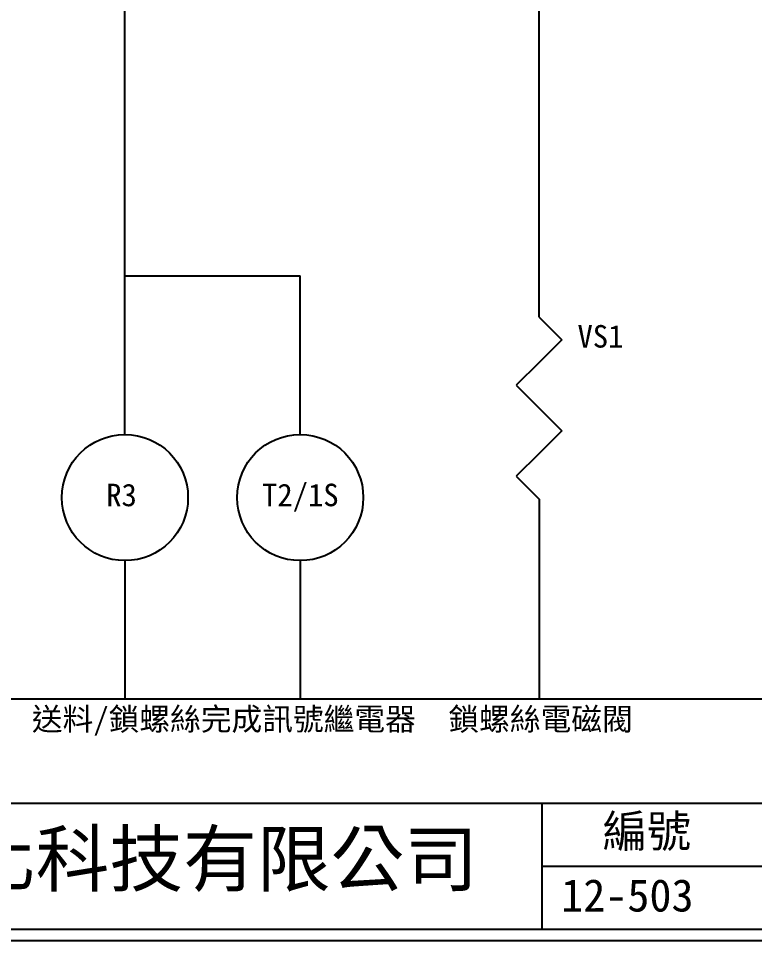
# Model space of a CAD drawing. Extents: x 325 to 612, y 3 to 207.
# Drawn here: x 402.9 to 484.6, y 3 to 105.4 of the extents above; entities that cross this region are included whole.
import ezdxf

# ---------------------------------------------------------------- set-up
doc = ezdxf.new("R2010")
doc.units = 0
doc.layers.add('圖框層', color=7, linetype='CONTINUOUS')
doc.layers.add('標尺寸層', color=3, linetype='CONTINUOUS')
doc.styles.add('STSL', font='KAIU.TTF')

msp = doc.modelspace()

# ---------------------------------------------------------------- linework, layer by layer
at = {"layer": '圖框層', "color": 7}
for p, q in [((326.57, 18.25), (611.07, 18.25)), ((461.07, 4.25), (461.07, 18.25)), ((461.07, 11.25), (611.07, 11.25)), ((326.57, 4.25), (611.07, 4.25)), ((325.32, 3), (612.32, 3))]:
    msp.add_line(p, q, dxfattribs=at)
at = {"layer": '標尺寸層'}
for p, q in [((414.75, 59.18), (414.75, 137.05)), ((460.72, 72.22), (460.72, 137.05)), ((414.75, 76.78), (434.21, 76.78)), ((434.21, 59.18), (434.21, 76.78)), ((460.72, 72.22), (463.24, 69.69)), ((463.24, 69.69), (460.72, 67.17)), ((460.72, 67.17), (458.19, 64.65)), ((458.19, 64.65), (460.72, 62.12)), ((460.72, 62.12), (463.24, 59.6)), ((463.24, 59.6), (460.72, 57.07)), ((460.72, 57.07), (458.19, 54.55)), ((458.19, 54.55), (460.72, 52.02)), ((460.72, 52.02), (460.72, 29.85)), ((414.75, 45.18), (414.75, 29.85)), ((434.21, 45.18), (434.21, 29.85))]:
    msp.add_line(p, q, dxfattribs=at)
at = {"layer": '標尺寸層', "color": 7}
msp.add_line((330.05, 29.85), (607.92, 29.85), dxfattribs=at)
at = {"layer": '標尺寸層'}
for centre in [(414.75, 52.18), (434.21, 52.18)]:
    msp.add_circle(centre, 7, dxfattribs=at)

# ---------------------------------------------------------------- texts
at = {"layer": '圖框層', "color": 4, "style": 'STSL'}
for s, height, p in [('VS1', 2.5, (464.99, 68.83)), ('R3', 2.5, (412.67, 51.22)), ('T2/1S', 2.5, (429.97, 51.22)), ('送料/鎖螺絲完成訊號繼電器', 2.5, (404.42, 26.34)), ('鎖螺絲電磁閥', 2.5, (450.66, 26.34)), ('編號', 3.6, (467.78, 13.34)), ('泓陞自動化科技有限公司', 6, (363.92, 9.08)), ('12-503', 3.6, (463.18, 6.22))]:
    msp.add_text(s, height=height, dxfattribs=at).set_placement(p)

doc.saveas('drawing.dxf')
